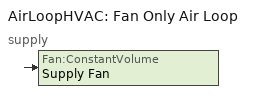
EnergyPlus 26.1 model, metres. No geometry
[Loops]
AirLoopHVAC 'Fan Only Air Loop'
 supply: Fan:ConstantVolume 'Supply Fan'
[Fan:ConstantVolume]
Supply Fan: Availability schedule=Always On; Fan total efficiency=0.7; Pressure rise=500; Maximum flow rate=0.5; Motor efficiency=0.9; Motor in airstream fraction=1
[SetpointManager:Scheduled]
Supply Air Setpoint Manager: Control variable=Temperature; Schedule=Always On; Setpoint node or nodelist=Fan Outlet
[AvailabilityManager:Scheduled]
Fan Availability: Schedule=Always On
[Schedule:Constant]
Always On: Hourly value=1
